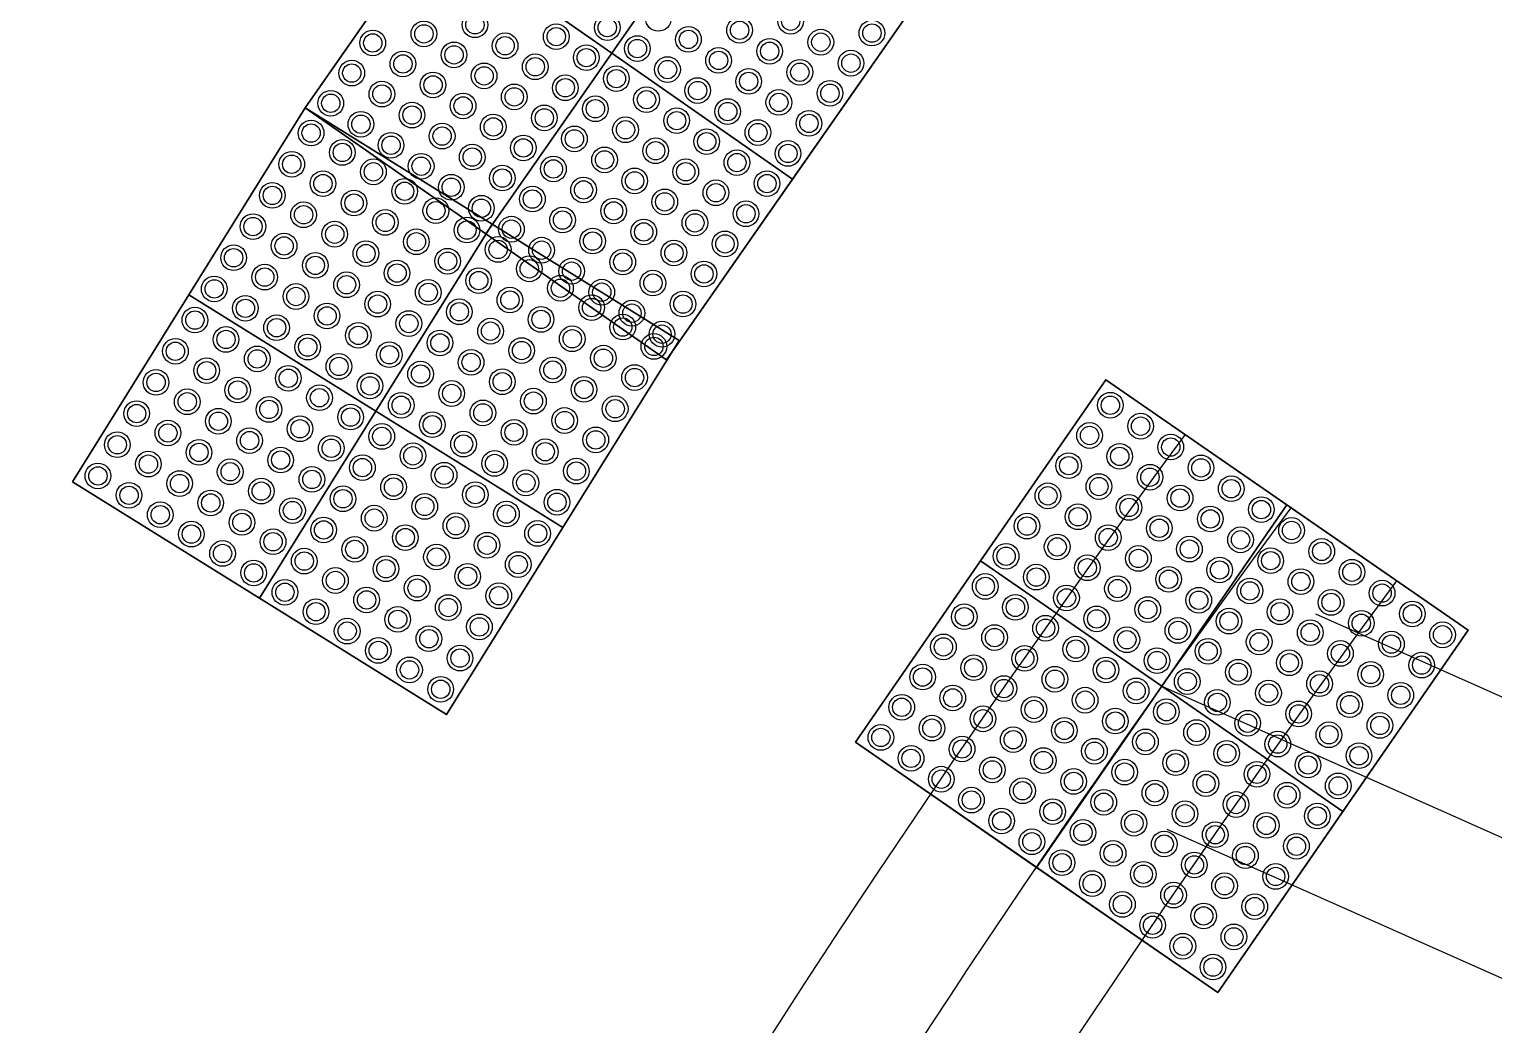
# Model space of a CAD drawing. Header units: millimetres. Extents: x 832728086 to 834530684, y 817551485 to 818349469.
# Drawn here: x 832918590 to 832920585, y 817757333 to 817758689 of the extents above; entities that cross this region are included whole.
import ezdxf

# ---------------------------------------------------------------- set-up
doc = ezdxf.new("R2010")
doc.units = ezdxf.units.MM
doc.header["$LTSCALE"] = 100
doc.layers.add('000-helpline', color=30, linetype='Continuous', lineweight=30, plot=False)
doc.layers.add('000-Tactile-l', color=8, linetype='Continuous')

# ---------------------------------------------------------------- blocks, each defined once
blk = doc.blocks.new('tactile')
at = {"layer": '000-helpline', "ltscale": 0.015}
for points in [[(834065.1276, 817812.484), (834065.2992, 817812.7301), (834065.5453, 817812.5585), (834065.3737, 817812.3124)], [(834065.3737, 817812.3124), (834065.5453, 817812.5585), (834065.7914, 817812.3869), (834065.6198, 817812.1408)], [(834064.956, 817812.2379), (834065.1276, 817812.484), (834065.3737, 817812.3124), (834065.2021, 817812.0663)], [(834065.2021, 817812.0663), (834065.3737, 817812.3124), (834065.6198, 817812.1408), (834065.4482, 817811.8948)], [(834064.7975, 817811.9832), (834064.956, 817812.2379), (834065.2107, 817812.0794), (834065.0522, 817811.8247)], [(834065.0522, 817811.8247), (834065.2107, 817812.0794), (834065.4655, 817811.9209), (834065.307, 817811.6662)], [(834064.639, 817811.7285), (834064.7975, 817811.9832), (834065.0522, 817811.8247), (834064.8938, 817811.57)], [(834064.8938, 817811.57), (834065.0522, 817811.8247), (834065.307, 817811.6662), (834065.1485, 817811.4115)]]:
    blk.add_lwpolyline(points, close=True, dxfattribs=at)
at = {"layer": '000-helpline', "ltscale": 0.015, "elevation": 0}
for points in [[(834065.876, 817811.6208), (834066.0466, 817811.8675), (834066.2934, 817811.697), (834066.1228, 817811.4502)], [(834066.1228, 817811.4502), (834066.2934, 817811.697), (834066.5402, 817811.5264), (834066.3696, 817811.2796)], [(834065.7055, 817811.374), (834065.876, 817811.6208), (834066.1228, 817811.4502), (834065.9523, 817811.2034)], [(834065.9523, 817811.2034), (834066.1228, 817811.4502), (834066.3696, 817811.2796), (834066.1991, 817811.0328)]]:
    blk.add_lwpolyline(points, close=True, dxfattribs=at)
at = {"layer": '000-Tactile-l', "ltscale": 5e-05}
for p, q in [((834066.3323, 817811.5485, 0), (834067.9261, 817810.8391, 0)), ((834066.1228, 817811.4502, 0), (834067.855, 817810.6792, 0)), ((834066.1298, 817811.2555, 0), (834067.784, 817810.5192, 0))]:
    blk.add_line(p, q, dxfattribs=at)
at = {"layer": '000-Tactile-l'}
for points in [[(834065.4482, 817811.8948), (834064.956, 817812.2379), (834065.2992, 817812.7301), (834065.7914, 817812.3869)], [(834065.1485, 817811.4115), (834064.639, 817811.7285), (834064.956, 817812.2379), (834065.4655, 817811.9209)]]:
    blk.add_lwpolyline(points, close=True, dxfattribs=at)
at = {"layer": '000-Tactile-l', "elevation": 0}
blk.add_lwpolyline([(834066.1991, 817811.0328), (834065.7055, 817811.374), (834066.0466, 817811.8675), (834066.5402, 817811.5264)], close=True, dxfattribs=at)
at = {"layer": '000-Tactile-l', "ltscale": 0.015}
for centre, radius in [((834065.1872, 817812.351), 0.0175), ((834065.1872, 817812.351), 0.0125), ((834065.3675, 817812.3472), 0.0175), ((834065.4371, 817812.3597), 0.0175), ((834065.5477, 817812.3435), 0.0175), ((834065.6173, 817812.3559), 0.0175), ((834065.6173, 817812.3559), 0.0125), ((834065.048, 817812.3262), 0.0175), ((834065.1176, 817812.3386), 0.0175), ((834065.1176, 817812.3386), 0.0125), ((834065.2979, 817812.3348), 0.0175), ((834065.2979, 817812.3348), 0.0125), ((834065.3675, 817812.3472), 0.0125), ((834065.4781, 817812.3311), 0.0175), ((834065.4781, 817812.3311), 0.0125), ((834065.5477, 817812.3435), 0.0125), ((834065.6584, 817812.3273), 0.0175), ((834065.728, 817812.3397), 0.0175), ((834065.728, 817812.3397), 0.0125), ((834065.048, 817812.3262), 0.0125), ((834065.1587, 817812.31), 0.0175), ((834065.1587, 817812.31), 0.0125), ((834065.2283, 817812.3224), 0.0175), ((834065.2283, 817812.3224), 0.0125), ((834065.3389, 817812.3062), 0.0175), ((834065.4085, 817812.3186), 0.0175), ((834065.4085, 817812.3186), 0.0125), ((834065.5887, 817812.3149), 0.0175), ((834065.5887, 817812.3149), 0.0125), ((834065.6584, 817812.3273), 0.0125), ((834065.0194, 817812.2852), 0.0175), ((834065.089, 817812.2976), 0.0175), ((834065.089, 817812.2976), 0.0125), ((834065.2693, 817812.2938), 0.0175), ((834065.2693, 817812.2938), 0.0125), ((834065.3389, 817812.3062), 0.0125), ((834065.4495, 817812.29), 0.0175), ((834065.4495, 817812.29), 0.0125), ((834065.5191, 817812.3025), 0.0175), ((834065.5191, 817812.3025), 0.0125), ((834065.6298, 817812.2863), 0.0175), ((834065.6994, 817812.2987), 0.0175), ((834065.6994, 817812.2987), 0.0125), ((834065.0194, 817812.2852), 0.0125), ((834065.1301, 817812.269), 0.0175), ((834065.1301, 817812.269), 0.0125), ((834065.1997, 817812.2814), 0.0175), ((834065.1997, 817812.2814), 0.0125), ((834065.3103, 817812.2652), 0.0175), ((834065.3799, 817812.2776), 0.0175), ((834065.3799, 817812.2776), 0.0125), ((834065.5601, 817812.2739), 0.0175), ((834065.5601, 817812.2739), 0.0125), ((834065.6298, 817812.2863), 0.0125), ((834064.9908, 817812.2441), 0.0175), ((834065.0604, 817812.2566), 0.0175), ((834065.0604, 817812.2566), 0.0125), ((834065.2407, 817812.2528), 0.0175), ((834065.2407, 817812.2528), 0.0125), ((834065.3103, 817812.2652), 0.0125), ((834065.4209, 817812.249), 0.0175), ((834065.4209, 817812.249), 0.0125), ((834065.4905, 817812.2614), 0.0175), ((834065.4905, 817812.2614), 0.0125), ((834065.6012, 817812.2453), 0.0175), ((834065.6708, 817812.2577), 0.0175), ((834065.6708, 817812.2577), 0.0125), ((834064.9908, 817812.2441), 0.0125), ((834065.1015, 817812.228), 0.0175), ((834065.1711, 817812.2404), 0.0175), ((834065.1711, 817812.2404), 0.0125), ((834065.2817, 817812.2242), 0.0175), ((834065.3513, 817812.2366), 0.0175), ((834065.3513, 817812.2366), 0.0125), ((834065.5315, 817812.2328), 0.0175), ((834065.5315, 817812.2328), 0.0125), ((834065.6012, 817812.2453), 0.0125), ((834064.964, 817812.2035), 0.0175), ((834065.0318, 817812.2155), 0.0175), ((834065.0318, 817812.2155), 0.0125), ((834065.1015, 817812.228), 0.0125), ((834065.2121, 817812.2118), 0.0175), ((834065.2121, 817812.2118), 0.0125), ((834065.2817, 817812.2242), 0.0125), ((834065.3923, 817812.208), 0.0175), ((834065.4619, 817812.2204), 0.0175), ((834065.4619, 817812.2204), 0.0125), ((834065.5726, 817812.2042), 0.0175), ((834065.6422, 817812.2167), 0.0175), ((834065.6422, 817812.2167), 0.0125), ((834064.964, 817812.2035), 0.0125), ((834065.0729, 817812.1869), 0.0175), ((834065.1425, 817812.1994), 0.0175), ((834065.1425, 817812.1994), 0.0125), ((834065.3227, 817812.1956), 0.0175), ((834065.3227, 817812.1956), 0.0125), ((834065.3923, 817812.208), 0.0125), ((834065.5029, 817812.1918), 0.0175), ((834065.5029, 817812.1918), 0.0125), ((834065.5726, 817812.2042), 0.0125), ((834065.0065, 817812.1771), 0.0175), ((834065.0065, 817812.1771), 0.0125), ((834065.0729, 817812.1869), 0.0125), ((834065.1835, 817812.1708), 0.0175), ((834065.1835, 817812.1708), 0.0125), ((834065.2531, 817812.1832), 0.0175), ((834065.2531, 817812.1832), 0.0125), ((834065.3637, 817812.167), 0.0175), ((834065.4333, 817812.1794), 0.0175), ((834065.4333, 817812.1794), 0.0125), ((834065.6136, 817812.1757), 0.0175), ((834065.6136, 817812.1757), 0.0125), ((834064.9376, 817812.161), 0.0175), ((834064.9376, 817812.161), 0.0125), ((834065.0489, 817812.1507), 0.0175), ((834065.0489, 817812.1507), 0.0125), ((834065.1139, 817812.1583), 0.0175), ((834065.1139, 817812.1583), 0.0125), ((834065.2941, 817812.1546), 0.0175), ((834065.2941, 817812.1546), 0.0125), ((834065.3637, 817812.167), 0.0125), ((834065.4744, 817812.1508), 0.0175), ((834065.4744, 817812.1508), 0.0125), ((834065.544, 817812.1632), 0.0175), ((834065.544, 817812.1632), 0.0125), ((834064.9801, 817812.1346), 0.0175), ((834064.9801, 817812.1346), 0.0125), ((834065.0914, 817812.1242), 0.0175), ((834065.1549, 817812.1297), 0.0175), ((834065.1549, 817812.1297), 0.0125), ((834065.2245, 817812.1422), 0.0175), ((834065.2245, 817812.1422), 0.0125), ((834065.3351, 817812.126), 0.0175), ((834065.4047, 817812.1384), 0.0175), ((834065.4047, 817812.1384), 0.0125), ((834065.585, 817812.1346), 0.0175), ((834065.585, 817812.1346), 0.0125), ((834064.9112, 817812.1186), 0.0175), ((834064.9112, 817812.1186), 0.0125), ((834065.0225, 817812.1082), 0.0175), ((834065.0914, 817812.1242), 0.0125), ((834065.2655, 817812.1136), 0.0175), ((834065.2655, 817812.1136), 0.0125), ((834065.3351, 817812.126), 0.0125), ((834065.4458, 817812.1098), 0.0175), ((834065.4458, 817812.1098), 0.0125), ((834065.5154, 817812.1222), 0.0175), ((834065.5154, 817812.1222), 0.0125), ((834064.9537, 817812.0922), 0.0175), ((834064.9537, 817812.0922), 0.0125), ((834065.0225, 817812.1082), 0.0125), ((834065.1339, 817812.0978), 0.0175), ((834065.1339, 817812.0978), 0.0125), ((834065.1959, 817812.1011), 0.0175), ((834065.1959, 817812.1011), 0.0125), ((834065.3065, 817812.085), 0.0175), ((834065.3761, 817812.0974), 0.0175), ((834065.3761, 817812.0974), 0.0125), ((834065.5564, 817812.0936), 0.0175), ((834065.5564, 817812.0936), 0.0125), ((834064.8848, 817812.0761), 0.0175), ((834064.8848, 817812.0761), 0.0125), ((834064.9961, 817812.0658), 0.0175), ((834065.065, 817812.0818), 0.0175), ((834065.065, 817812.0818), 0.0125), ((834065.1763, 817812.0714), 0.0175), ((834065.1763, 817812.0714), 0.0125), ((834065.2369, 817812.0726), 0.0175), ((834065.2369, 817812.0726), 0.0125), ((834065.3065, 817812.085), 0.0125), ((834065.4172, 817812.0688), 0.0175), ((834065.4172, 817812.0688), 0.0125), ((834065.4868, 817812.0812), 0.0175), ((834065.4868, 817812.0812), 0.0125), ((834064.9272, 817812.0497), 0.0175), ((834064.9272, 817812.0497), 0.0125), ((834064.9961, 817812.0658), 0.0125), ((834065.1074, 817812.0554), 0.0175), ((834065.1074, 817812.0554), 0.0125), ((834065.2188, 817812.045), 0.0175), ((834065.2779, 817812.044), 0.0175), ((834065.3475, 817812.0564), 0.0175), ((834065.3475, 817812.0564), 0.0125), ((834065.5278, 817812.0526), 0.0175), ((834065.5278, 817812.0526), 0.0125), ((834064.8584, 817812.0337), 0.0175), ((834064.8584, 817812.0337), 0.0125), ((834065.0386, 817812.0393), 0.0175), ((834065.0386, 817812.0393), 0.0125), ((834065.1499, 817812.029), 0.0175), ((834065.1499, 817812.029), 0.0125), ((834065.2188, 817812.045), 0.0125), ((834065.2779, 817812.044), 0.0125), ((834065.3886, 817812.0278), 0.0175), ((834065.4582, 817812.0402), 0.0175), ((834065.4582, 817812.0402), 0.0125), ((834064.9008, 817812.0073), 0.0175), ((834064.9697, 817812.0233), 0.0175), ((834064.9697, 817812.0233), 0.0125), ((834065.081, 817812.0129), 0.0175), ((834065.081, 817812.0129), 0.0125), ((834065.2612, 817812.0186), 0.0175), ((834065.2612, 817812.0186), 0.0125), ((834065.3189, 817812.0154), 0.0175), ((834065.3189, 817812.0154), 0.0125), ((834065.3886, 817812.0278), 0.0125), ((834065.4992, 817812.0116), 0.0175), ((834065.4992, 817812.0116), 0.0125), ((834064.832, 817811.9912), 0.0175), ((834064.832, 817811.9912), 0.0125), ((834064.9008, 817812.0073), 0.0125), ((834065.0122, 817811.9969), 0.0175), ((834065.0122, 817811.9969), 0.0125), ((834065.1235, 817811.9865), 0.0175), ((834065.1923, 817812.0025), 0.0175), ((834065.1923, 817812.0025), 0.0125), ((834065.3037, 817811.9922), 0.0175), ((834065.3037, 817811.9922), 0.0125), ((834065.36, 817811.9868), 0.0175), ((834065.4296, 817811.9992), 0.0175), ((834065.4296, 817811.9992), 0.0125), ((834064.8744, 817811.9648), 0.0175), ((834064.9433, 817811.9809), 0.0175), ((834064.9433, 817811.9809), 0.0125), ((834065.0546, 817811.9705), 0.0175), ((834065.0546, 817811.9705), 0.0125), ((834065.1235, 817811.9865), 0.0125), ((834065.2348, 817811.9761), 0.0175), ((834065.2348, 817811.9761), 0.0125), ((834065.3461, 817811.9658), 0.0175), ((834065.36, 817811.9868), 0.0125), ((834065.4706, 817811.9706), 0.0175), ((834065.4706, 817811.9706), 0.0125), ((834064.8056, 817811.9488), 0.0175), ((834064.8744, 817811.9648), 0.0125), ((834064.9857, 817811.9544), 0.0175), ((834064.9857, 817811.9544), 0.0125), ((834065.0971, 817811.9441), 0.0175), ((834065.1659, 817811.9601), 0.0175), ((834065.1659, 817811.9601), 0.0125), ((834065.2772, 817811.9497), 0.0175), ((834065.2772, 817811.9497), 0.0125), ((834065.3461, 817811.9658), 0.0125), ((834065.401, 817811.9582), 0.0175), ((834065.401, 817811.9582), 0.0125), ((834064.8056, 817811.9488), 0.0125), ((834064.9169, 817811.9384), 0.0175), ((834064.9169, 817811.9384), 0.0125), ((834065.0282, 817811.928), 0.0175), ((834065.0971, 817811.9441), 0.0125), ((834065.2084, 817811.9337), 0.0175), ((834065.2084, 817811.9337), 0.0125), ((834065.3886, 817811.9393), 0.0175), ((834065.3886, 817811.9393), 0.0125), ((834065.442, 817811.9296), 0.0175), ((834065.442, 817811.9296), 0.0125), ((834064.7791, 817811.9063), 0.0175), ((834064.848, 817811.9224), 0.0175), ((834064.848, 817811.9224), 0.0125), ((834064.9593, 817811.912), 0.0175), ((834064.9593, 817811.912), 0.0125), ((834065.0282, 817811.928), 0.0125), ((834065.1395, 817811.9176), 0.0175), ((834065.1395, 817811.9176), 0.0125), ((834065.2508, 817811.9073), 0.0175), ((834065.3197, 817811.9233), 0.0175), ((834065.3197, 817811.9233), 0.0125), ((834065.431, 817811.9129), 0.0175), ((834065.431, 817811.9129), 0.0125), ((834064.7791, 817811.9063), 0.0125), ((834064.8905, 817811.8959), 0.0175), ((834064.8905, 817811.8959), 0.0125), ((834065.0018, 817811.8856), 0.0175), ((834065.0706, 817811.9016), 0.0175), ((834065.0706, 817811.9016), 0.0125), ((834065.182, 817811.8912), 0.0175), ((834065.182, 817811.8912), 0.0125), ((834065.2508, 817811.9073), 0.0125), ((834065.3622, 817811.8969), 0.0175), ((834065.3622, 817811.8969), 0.0125), ((834064.8216, 817811.8799), 0.0175), ((834064.8216, 817811.8799), 0.0125), ((834064.9329, 817811.8695), 0.0175), ((834064.9329, 817811.8695), 0.0125), ((834065.0018, 817811.8856), 0.0125), ((834065.1131, 817811.8752), 0.0175), ((834065.1131, 817811.8752), 0.0125), ((834065.2244, 817811.8648), 0.0175), ((834065.2933, 817811.8808), 0.0175), ((834065.2933, 817811.8808), 0.0125), ((834065.4046, 817811.8705), 0.0175), ((834065.4046, 817811.8705), 0.0125), ((834064.7527, 817811.8639), 0.0175), ((834064.7527, 817811.8639), 0.0125), ((834064.864, 817811.8535), 0.0175), ((834064.864, 817811.8535), 0.0125), ((834065.0442, 817811.8592), 0.0175), ((834065.0442, 817811.8592), 0.0125), ((834065.1555, 817811.8488), 0.0175), ((834065.2244, 817811.8648), 0.0125), ((834065.3357, 817811.8544), 0.0175), ((834065.3357, 817811.8544), 0.0125), ((834064.7952, 817811.8375), 0.0175), ((834064.7952, 817811.8375), 0.0125), ((834064.9065, 817811.8271), 0.0175), ((834064.9754, 817811.8431), 0.0175), ((834064.9754, 817811.8431), 0.0125), ((834065.0867, 817811.8327), 0.0175), ((834065.0867, 817811.8327), 0.0125), ((834065.1555, 817811.8488), 0.0125), ((834065.2669, 817811.8384), 0.0175), ((834065.2669, 817811.8384), 0.0125), ((834065.3782, 817811.828), 0.0175), ((834066.0529, 817811.8328, 0), 0.0175), ((834066.0529, 817811.8328, 0), 0.0125), ((834064.7263, 817811.8214), 0.0175), ((834064.7263, 817811.8214), 0.0125), ((834064.8376, 817811.811), 0.0175), ((834064.8376, 817811.811), 0.0125), ((834064.9065, 817811.8271), 0.0125), ((834065.0178, 817811.8167), 0.0175), ((834065.0178, 817811.8167), 0.0125), ((834065.1291, 817811.8063), 0.0175), ((834065.198, 817811.8224), 0.0175), ((834065.198, 817811.8224), 0.0125), ((834065.3093, 817811.812), 0.0175), ((834065.3093, 817811.812), 0.0125), ((834065.3782, 817811.828), 0.0125), ((834066.0941, 817811.8043, 0), 0.0175), ((834064.7688, 817811.795), 0.0175), ((834064.7688, 817811.795), 0.0125), ((834064.8801, 817811.7846), 0.0175), ((834064.9489, 817811.8007), 0.0175), ((834064.9489, 817811.8007), 0.0125), ((834065.0603, 817811.7903), 0.0175), ((834065.0603, 817811.7903), 0.0125), ((834065.1291, 817811.8063), 0.0125), ((834065.2405, 817811.7959), 0.0175), ((834065.2405, 817811.7959), 0.0125), ((834065.3518, 817811.7856), 0.0175), ((834066.0245, 817811.7916, 0), 0.0175), ((834066.0245, 817811.7916, 0), 0.0125), ((834066.0941, 817811.8043, 0), 0.0125), ((834064.6999, 817811.779), 0.0175), ((834064.6999, 817811.779), 0.0125), ((834064.8112, 817811.7686), 0.0175), ((834064.8801, 817811.7846), 0.0125), ((834064.9914, 817811.7742), 0.0175), ((834064.9914, 817811.7742), 0.0125), ((834065.1716, 817811.7799), 0.0175), ((834065.1716, 817811.7799), 0.0125), ((834065.2829, 817811.7695), 0.0175), ((834065.2829, 817811.7695), 0.0125), ((834065.3518, 817811.7856), 0.0125), ((834066.1352, 817811.7759, 0), 0.0175), ((834066.1352, 817811.7759, 0), 0.0125), ((834064.7423, 817811.7526), 0.0175), ((834064.7423, 817811.7526), 0.0125), ((834064.8112, 817811.7686), 0.0125), ((834064.9225, 817811.7582), 0.0175), ((834064.9225, 817811.7582), 0.0125), ((834065.0339, 817811.7478), 0.0175), ((834065.1027, 817811.7639), 0.0175), ((834065.1027, 817811.7639), 0.0125), ((834065.214, 817811.7535), 0.0175), ((834065.214, 817811.7535), 0.0125), ((834065.9961, 817811.7505, 0), 0.0175), ((834065.9961, 817811.7505, 0), 0.0125), ((834066.0656, 817811.7632, 0), 0.0175), ((834066.0656, 817811.7632, 0), 0.0125), ((834066.1763, 817811.7475, 0), 0.0175), ((834064.6735, 817811.7365), 0.0175), ((834064.6735, 817811.7365), 0.0125), ((834064.7848, 817811.7261), 0.0175), ((834064.8537, 817811.7422), 0.0175), ((834064.8537, 817811.7422), 0.0125), ((834064.965, 817811.7318), 0.0175), ((834064.965, 817811.7318), 0.0125), ((834065.0339, 817811.7478), 0.0125), ((834065.1452, 817811.7375), 0.0175), ((834065.1452, 817811.7375), 0.0125), ((834065.2565, 817811.7271), 0.0175), ((834065.3254, 817811.7431), 0.0175), ((834065.3254, 817811.7431), 0.0125), ((834066.1068, 817811.7348, 0), 0.0175), ((834066.1068, 817811.7348, 0), 0.0125), ((834066.1763, 817811.7475, 0), 0.0125), ((834064.7159, 817811.7101), 0.0175), ((834064.7159, 817811.7101), 0.0125), ((834064.7848, 817811.7261), 0.0125), ((834064.8961, 817811.7158), 0.0175), ((834064.8961, 817811.7158), 0.0125), ((834065.0074, 817811.7054), 0.0175), ((834065.0763, 817811.7214), 0.0175), ((834065.0763, 817811.7214), 0.0125), ((834065.1876, 817811.711), 0.0175), ((834065.1876, 817811.711), 0.0125), ((834065.2565, 817811.7271), 0.0125), ((834065.9677, 817811.7094, 0), 0.0175), ((834066.0372, 817811.7221, 0), 0.0175), ((834066.0372, 817811.7221, 0), 0.0125), ((834066.1479, 817811.7064, 0), 0.0175), ((834066.2175, 817811.7191, 0), 0.0175), ((834066.2175, 817811.7191, 0), 0.0125), ((834064.8272, 817811.6997), 0.0175), ((834064.8272, 817811.6997), 0.0125), ((834064.9386, 817811.6893), 0.0175), ((834065.0074, 817811.7054), 0.0125), ((834065.1188, 817811.695), 0.0175), ((834065.1188, 817811.695), 0.0125), ((834065.2301, 817811.6846), 0.0175), ((834065.2989, 817811.7007), 0.0175), ((834065.2989, 817811.7007), 0.0125), ((834065.9677, 817811.7094, 0), 0.0125), ((834066.0783, 817811.6936, 0), 0.0175), ((834066.0783, 817811.6936, 0), 0.0125), ((834066.1479, 817811.7064, 0), 0.0125), ((834066.2586, 817811.6906, 0), 0.0175), ((834066.2586, 817811.6906, 0), 0.0125), ((834064.7584, 817811.6837), 0.0175), ((834064.7584, 817811.6837), 0.0125), ((834064.8697, 817811.6733), 0.0175), ((834064.8697, 817811.6733), 0.0125), ((834064.9386, 817811.6893), 0.0125), ((834065.0499, 817811.679), 0.0175), ((834065.0499, 817811.679), 0.0125), ((834065.1612, 817811.6686), 0.0175), ((834065.2301, 817811.6846), 0.0125), ((834065.9392, 817811.6682, 0), 0.0175), ((834066.0088, 817811.6809, 0), 0.0175), ((834066.0088, 817811.6809, 0), 0.0125), ((834066.1195, 817811.6652, 0), 0.0175), ((834066.189, 817811.6779, 0), 0.0175), ((834066.189, 817811.6779, 0), 0.0125), ((834064.8008, 817811.6573), 0.0175), ((834064.8008, 817811.6573), 0.0125), ((834064.9122, 817811.6469), 0.0175), ((834064.981, 817811.6629), 0.0175), ((834064.981, 817811.6629), 0.0125), ((834065.0923, 817811.6525), 0.0175), ((834065.0923, 817811.6525), 0.0125), ((834065.1612, 817811.6686), 0.0125), ((834065.2725, 817811.6582), 0.0175), ((834065.2725, 817811.6582), 0.0125), ((834065.9392, 817811.6682, 0), 0.0125), ((834066.0499, 817811.6525, 0), 0.0175), ((834066.0499, 817811.6525, 0), 0.0125), ((834066.1195, 817811.6652, 0), 0.0125), ((834066.2302, 817811.6495, 0), 0.0175), ((834066.2997, 817811.6622, 0), 0.0175), ((834066.2997, 817811.6622, 0), 0.0125), ((834064.8433, 817811.6309), 0.0175), ((834064.8433, 817811.6309), 0.0125), ((834064.9122, 817811.6469), 0.0125), ((834065.0235, 817811.6365), 0.0175), ((834065.0235, 817811.6365), 0.0125), ((834065.1348, 817811.6261), 0.0175), ((834065.2037, 817811.6422), 0.0175), ((834065.2037, 817811.6422), 0.0125), ((834065.9108, 817811.6271, 0), 0.0175), ((834065.9804, 817811.6398, 0), 0.0175), ((834065.9804, 817811.6398, 0), 0.0125), ((834066.1606, 817811.6368, 0), 0.0175), ((834066.1606, 817811.6368, 0), 0.0125), ((834066.2302, 817811.6495, 0), 0.0125), ((834066.3409, 817811.6338, 0), 0.0175), ((834066.3409, 817811.6338, 0), 0.0125), ((834064.9546, 817811.6205), 0.0175), ((834064.9546, 817811.6205), 0.0125), ((834065.0659, 817811.6101), 0.0175), ((834065.0659, 817811.6101), 0.0125), ((834065.1348, 817811.6261), 0.0125), ((834065.2461, 817811.6158), 0.0175), ((834065.2461, 817811.6158), 0.0125), ((834065.9108, 817811.6271, 0), 0.0125), ((834066.0215, 817811.6114, 0), 0.0175), ((834066.0215, 817811.6114, 0), 0.0125), ((834066.0911, 817811.6241, 0), 0.0175), ((834066.0911, 817811.6241, 0), 0.0125), ((834066.2017, 817811.6084, 0), 0.0175), ((834066.2713, 817811.6211, 0), 0.0175), ((834066.2713, 817811.6211, 0), 0.0125), ((834066.382, 817811.6054, 0), 0.0175), ((834064.8857, 817811.6044), 0.0175), ((834064.8857, 817811.6044), 0.0125), ((834064.9971, 817811.5941), 0.0175), ((834064.9971, 817811.5941), 0.0125), ((834065.1772, 817811.5997), 0.0175), ((834065.1772, 817811.5997), 0.0125), ((834065.8824, 817811.586, 0), 0.0175), ((834065.9519, 817811.5987, 0), 0.0175), ((834065.9519, 817811.5987, 0), 0.0125), ((834066.1322, 817811.5957, 0), 0.0175), ((834066.1322, 817811.5957, 0), 0.0125), ((834066.2017, 817811.6084, 0), 0.0125), ((834066.3124, 817811.5926, 0), 0.0175), ((834066.3124, 817811.5926, 0), 0.0125), ((834066.382, 817811.6054, 0), 0.0125), ((834064.9282, 817811.578), 0.0175), ((834064.9282, 817811.578), 0.0125), ((834065.0395, 817811.5676), 0.0175), ((834065.1084, 817811.5837), 0.0175), ((834065.1084, 817811.5837), 0.0125), ((834065.2197, 817811.5733), 0.0175), ((834065.2197, 817811.5733), 0.0125), ((834065.8824, 817811.586, 0), 0.0125), ((834065.9931, 817811.5703, 0), 0.0175), ((834065.9931, 817811.5703, 0), 0.0125), ((834066.0626, 817811.583, 0), 0.0175), ((834066.0626, 817811.583, 0), 0.0125), ((834066.1733, 817811.5672, 0), 0.0175), ((834066.2429, 817811.5799, 0), 0.0175), ((834066.2429, 817811.5799, 0), 0.0125), ((834066.4231, 817811.5769, 0), 0.0175), ((834066.4231, 817811.5769, 0), 0.0125), ((834064.9706, 817811.5516), 0.0175), ((834064.9706, 817811.5516), 0.0125), ((834065.0395, 817811.5676), 0.0125), ((834065.1508, 817811.5573), 0.0175), ((834065.1508, 817811.5573), 0.0125), ((834065.9235, 817811.5575, 0), 0.0175), ((834065.9235, 817811.5575, 0), 0.0125), ((834066.1038, 817811.5545, 0), 0.0175), ((834066.1038, 817811.5545, 0), 0.0125), ((834066.1733, 817811.5672, 0), 0.0125), ((834066.284, 817811.5515, 0), 0.0175), ((834066.284, 817811.5515, 0), 0.0125), ((834066.3536, 817811.5642, 0), 0.0175), ((834066.3536, 817811.5642, 0), 0.0125), ((834066.4643, 817811.5485, 0), 0.0175), ((834065.0131, 817811.5252), 0.0175), ((834065.082, 817811.5412), 0.0175), ((834065.082, 817811.5412), 0.0125), ((834065.1933, 817811.5309), 0.0175), ((834065.1933, 817811.5309), 0.0125), ((834065.8539, 817811.5448, 0), 0.0175), ((834065.8539, 817811.5448, 0), 0.0125), ((834065.9646, 817811.5291, 0), 0.0175), ((834066.0342, 817811.5418, 0), 0.0175), ((834066.0342, 817811.5418, 0), 0.0125), ((834066.1449, 817811.5261, 0), 0.0175), ((834066.2145, 817811.5388, 0), 0.0175), ((834066.2145, 817811.5388, 0), 0.0125), ((834066.3947, 817811.5358, 0), 0.0175), ((834066.3947, 817811.5358, 0), 0.0125), ((834066.4643, 817811.5485, 0), 0.0125), ((834065.0131, 817811.5252), 0.0125), ((834065.1244, 817811.5148), 0.0175), ((834065.1244, 817811.5148), 0.0125), ((834065.8951, 817811.5164, 0), 0.0175), ((834065.8951, 817811.5164, 0), 0.0125), ((834065.9646, 817811.5291, 0), 0.0125), ((834066.0753, 817811.5134, 0), 0.0175), ((834066.0753, 817811.5134, 0), 0.0125), ((834066.1449, 817811.5261, 0), 0.0125), ((834066.2556, 817811.5104, 0), 0.0175), ((834066.2556, 817811.5104, 0), 0.0125), ((834066.3251, 817811.5231, 0), 0.0175), ((834066.3251, 817811.5231, 0), 0.0125), ((834066.4358, 817811.5074, 0), 0.0175), ((834066.5054, 817811.5201, 0), 0.0175), ((834066.5054, 817811.5201, 0), 0.0125), ((834065.0555, 817811.4988), 0.0175), ((834065.0555, 817811.4988), 0.0125), ((834065.1669, 817811.4884), 0.0175), ((834065.8255, 817811.5037, 0), 0.0175), ((834065.8255, 817811.5037, 0), 0.0125), ((834065.9362, 817811.488, 0), 0.0175), ((834066.0058, 817811.5007, 0), 0.0175), ((834066.0058, 817811.5007, 0), 0.0125), ((834066.186, 817811.4977, 0), 0.0175), ((834066.186, 817811.4977, 0), 0.0125), ((834066.3663, 817811.4947, 0), 0.0175), ((834066.3663, 817811.4947, 0), 0.0125), ((834066.4358, 817811.5074, 0), 0.0125), ((834065.098, 817811.4724), 0.0175), ((834065.098, 817811.4724), 0.0125), ((834065.1669, 817811.4884), 0.0125), ((834065.8667, 817811.4753, 0), 0.0175), ((834065.8667, 817811.4753, 0), 0.0125), ((834065.9362, 817811.488, 0), 0.0125), ((834066.0469, 817811.4723, 0), 0.0175), ((834066.0469, 817811.4723, 0), 0.0125), ((834066.1165, 817811.485, 0), 0.0175), ((834066.1165, 817811.485, 0), 0.0125), ((834066.2272, 817811.4692, 0), 0.0175), ((834066.2967, 817811.482, 0), 0.0175), ((834066.2967, 817811.482, 0), 0.0125), ((834066.4074, 817811.4662, 0), 0.0175), ((834066.477, 817811.4789, 0), 0.0175), ((834066.477, 817811.4789, 0), 0.0125), ((834065.1405, 817811.4459), 0.0175), ((834065.7971, 817811.4626, 0), 0.0175), ((834065.7971, 817811.4626, 0), 0.0125), ((834065.9078, 817811.4469, 0), 0.0175), ((834065.9773, 817811.4596, 0), 0.0175), ((834065.9773, 817811.4596, 0), 0.0125), ((834066.1576, 817811.4565, 0), 0.0175), ((834066.1576, 817811.4565, 0), 0.0125), ((834066.2272, 817811.4692, 0), 0.0125), ((834066.3379, 817811.4535, 0), 0.0175), ((834066.3379, 817811.4535, 0), 0.0125), ((834066.4074, 817811.4662, 0), 0.0125), ((834065.1405, 817811.4459), 0.0125), ((834065.8382, 817811.4341, 0), 0.0175), ((834065.8382, 817811.4341, 0), 0.0125), ((834065.9078, 817811.4469, 0), 0.0125), ((834066.0185, 817811.4311, 0), 0.0175), ((834066.0185, 817811.4311, 0), 0.0125), ((834066.088, 817811.4438, 0), 0.0175), ((834066.088, 817811.4438, 0), 0.0125), ((834066.1987, 817811.4281, 0), 0.0175), ((834066.2683, 817811.4408, 0), 0.0175), ((834066.2683, 817811.4408, 0), 0.0125), ((834066.4485, 817811.4378, 0), 0.0175), ((834066.4485, 817811.4378, 0), 0.0125), ((834065.7687, 817811.4214, 0), 0.0175), ((834065.7687, 817811.4214, 0), 0.0125), ((834065.8794, 817811.4057, 0), 0.0175), ((834065.9489, 817811.4184, 0), 0.0175), ((834065.9489, 817811.4184, 0), 0.0125), ((834066.1292, 817811.4154, 0), 0.0175), ((834066.1292, 817811.4154, 0), 0.0125), ((834066.1987, 817811.4281, 0), 0.0125), ((834066.3094, 817811.4124, 0), 0.0175), ((834066.3094, 817811.4124, 0), 0.0125), ((834066.379, 817811.4251, 0), 0.0175), ((834066.379, 817811.4251, 0), 0.0125), ((834065.8098, 817811.393, 0), 0.0175), ((834065.8098, 817811.393, 0), 0.0125), ((834065.8794, 817811.4057, 0), 0.0125), ((834065.9901, 817811.39, 0), 0.0175), ((834066.0596, 817811.4027, 0), 0.0175), ((834066.0596, 817811.4027, 0), 0.0125), ((834066.1703, 817811.387, 0), 0.0175), ((834066.2399, 817811.3997, 0), 0.0175), ((834066.2399, 817811.3997, 0), 0.0125), ((834066.4201, 817811.3967, 0), 0.0175), ((834066.4201, 817811.3967, 0), 0.0125), ((834065.7402, 817811.3803, 0), 0.0175), ((834065.7402, 817811.3803, 0), 0.0125), ((834065.9205, 817811.3773, 0), 0.0175), ((834065.9205, 817811.3773, 0), 0.0125), ((834065.9901, 817811.39, 0), 0.0125), ((834066.1007, 817811.3743, 0), 0.0175), ((834066.1007, 817811.3743, 0), 0.0125), ((834066.1703, 817811.387, 0), 0.0125), ((834066.281, 817811.3713, 0), 0.0175), ((834066.281, 817811.3713, 0), 0.0125), ((834066.3506, 817811.384, 0), 0.0175), ((834066.3506, 817811.384, 0), 0.0125), ((834065.7814, 817811.3519, 0), 0.0175), ((834065.7814, 817811.3519, 0), 0.0125), ((834065.8509, 817811.3646, 0), 0.0175), ((834065.8509, 817811.3646, 0), 0.0125), ((834065.9616, 817811.3489, 0), 0.0175), ((834066.0312, 817811.3616, 0), 0.0175), ((834066.0312, 817811.3616, 0), 0.0125), ((834066.1419, 817811.3459, 0), 0.0175), ((834066.2114, 817811.3586, 0), 0.0175), ((834066.2114, 817811.3586, 0), 0.0125), ((834066.3917, 817811.3555, 0), 0.0175), ((834066.3917, 817811.3555, 0), 0.0125), ((834065.8921, 817811.3362, 0), 0.0175), ((834065.8921, 817811.3362, 0), 0.0125), ((834065.9616, 817811.3489, 0), 0.0125), ((834066.0723, 817811.3331, 0), 0.0175), ((834066.0723, 817811.3331, 0), 0.0125), ((834066.1419, 817811.3459, 0), 0.0125), ((834066.2526, 817811.3301, 0), 0.0175), ((834066.3221, 817811.3428, 0), 0.0175), ((834066.3221, 817811.3428, 0), 0.0125), ((834065.8225, 817811.3235, 0), 0.0175), ((834065.8225, 817811.3235, 0), 0.0125), ((834065.9332, 817811.3077, 0), 0.0175), ((834066.0028, 817811.3204, 0), 0.0175), ((834066.0028, 817811.3204, 0), 0.0125), ((834066.183, 817811.3174, 0), 0.0175), ((834066.183, 817811.3174, 0), 0.0125), ((834066.2526, 817811.3301, 0), 0.0125), ((834066.3633, 817811.3144, 0), 0.0175), ((834066.3633, 817811.3144, 0), 0.0125), ((834065.8636, 817811.295, 0), 0.0175), ((834065.8636, 817811.295, 0), 0.0125), ((834065.9332, 817811.3077, 0), 0.0125), ((834066.0439, 817811.292, 0), 0.0175), ((834066.0439, 817811.292, 0), 0.0125), ((834066.1135, 817811.3047, 0), 0.0175), ((834066.1135, 817811.3047, 0), 0.0125), ((834066.2241, 817811.289, 0), 0.0175), ((834066.2937, 817811.3017, 0), 0.0175), ((834066.2937, 817811.3017, 0), 0.0125), ((834065.9048, 817811.2666, 0), 0.0175), ((834065.9743, 817811.2793, 0), 0.0175), ((834065.9743, 817811.2793, 0), 0.0125), ((834066.1546, 817811.2763, 0), 0.0175), ((834066.1546, 817811.2763, 0), 0.0125), ((834066.2241, 817811.289, 0), 0.0125), ((834066.3348, 817811.2733, 0), 0.0175), ((834066.3348, 817811.2733, 0), 0.0125), ((834065.9048, 817811.2666, 0), 0.0125), ((834066.0155, 817811.2509, 0), 0.0175), ((834066.0155, 817811.2509, 0), 0.0125), ((834066.085, 817811.2636, 0), 0.0175), ((834066.085, 817811.2636, 0), 0.0125), ((834066.1957, 817811.2479, 0), 0.0175), ((834066.2653, 817811.2606, 0), 0.0175), ((834066.2653, 817811.2606, 0), 0.0125), ((834065.9459, 817811.2382, 0), 0.0175), ((834065.9459, 817811.2382, 0), 0.0125), ((834066.1262, 817811.2352, 0), 0.0175), ((834066.1262, 817811.2352, 0), 0.0125), ((834066.1957, 817811.2479, 0), 0.0125), ((834066.3064, 817811.2321, 0), 0.0175), ((834066.3064, 817811.2321, 0), 0.0125), ((834065.987, 817811.2097, 0), 0.0175), ((834066.0566, 817811.2225, 0), 0.0175), ((834066.0566, 817811.2225, 0), 0.0125), ((834066.1673, 817811.2067, 0), 0.0175), ((834066.2369, 817811.2194, 0), 0.0175), ((834066.2369, 817811.2194, 0), 0.0125), ((834065.987, 817811.2097, 0), 0.0125), ((834066.0977, 817811.194, 0), 0.0175), ((834066.0977, 817811.194, 0), 0.0125), ((834066.1673, 817811.2067, 0), 0.0125), ((834066.278, 817811.191, 0), 0.0175), ((834066.278, 817811.191, 0), 0.0125), ((834066.0282, 817811.1813, 0), 0.0175), ((834066.0282, 817811.1813, 0), 0.0125), ((834066.2084, 817811.1783, 0), 0.0175), ((834066.2084, 817811.1783, 0), 0.0125), ((834066.0693, 817811.1529, 0), 0.0175), ((834066.0693, 817811.1529, 0), 0.0125), ((834066.1389, 817811.1656, 0), 0.0175), ((834066.1389, 817811.1656, 0), 0.0125), ((834066.2496, 817811.1499, 0), 0.0175), ((834066.18, 817811.1372, 0), 0.0175), ((834066.18, 817811.1372, 0), 0.0125), ((834066.2496, 817811.1499, 0), 0.0125), ((834066.1104, 817811.1245, 0), 0.0175), ((834066.1104, 817811.1245, 0), 0.0125), ((834066.2211, 817811.1087, 0), 0.0175), ((834066.1516, 817811.096, 0), 0.0175), ((834066.1516, 817811.096, 0), 0.0125), ((834066.2211, 817811.1087, 0), 0.0125), ((834066.1927, 817811.0676, 0), 0.0175), ((834066.1927, 817811.0676, 0), 0.0125)]:
    blk.add_circle(centre, radius, dxfattribs=at)
at = {"layer": '000-Tactile-l', "ltscale": 5e-05}
for radius, start, end in [(15.6186, 143.58615, 164.92278), (15.4436, 143.56613, 164.9415), (15.2686, 143.54566, 164.96064)]:
    blk.add_arc((834078.7237, 817802.5214), radius, start, end, dxfattribs=at)

msp = doc.modelspace()

# ---------------------------------------------------------------- linework, layer by layer
at = {"ltscale": 5}
msp.add_circle((833186042.1669, 817950476.993), 398992.1588, dxfattribs=at)

# ---------------------------------------------------------------- block references
at = {"layer": '000-Tactile-l', "xscale": 1000, "yscale": 1000, "zscale": 1000}
msp.add_blockref('tactile', (-1145990.4835, -53655.9264), dxfattribs=at)

doc.saveas('drawing.dxf')
